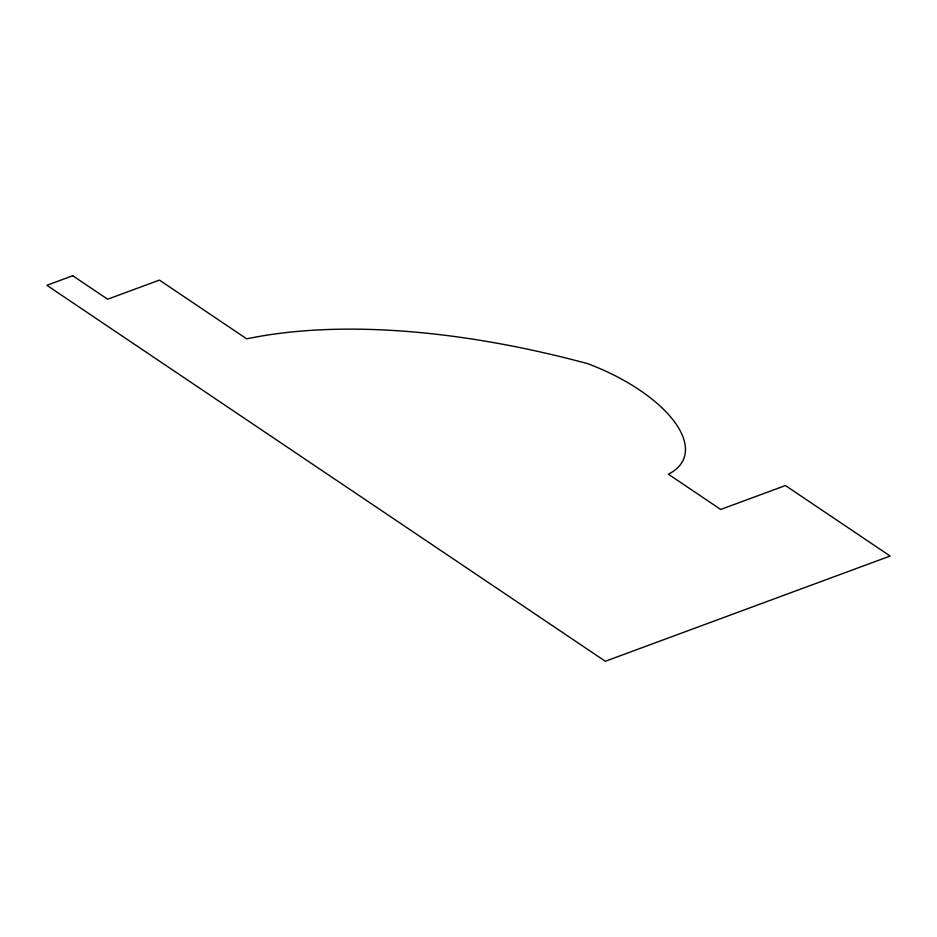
<?xml version="1.0" encoding="UTF-8"?>
<svg xmlns="http://www.w3.org/2000/svg" width="937" height="937" viewBox="0 0 937 937"><rect width="100%" height="100%" fill="white"/><g stroke="black" fill="none" stroke-linecap="round" stroke-linejoin="round"><path stroke-width="1.41" d="M72.746 275.736L46.85 285.305L605.325 661.264L890.15 556.028L785.44 485.542L720.705 509.459L668.35 474.204A120.194 53.632 21.3 0 0 587.558 363.626A554.997 247.637 21.3 0 0 246.7 338.843L159.431 280.093L107.65 299.231L72.746 275.736"/></g></svg>
